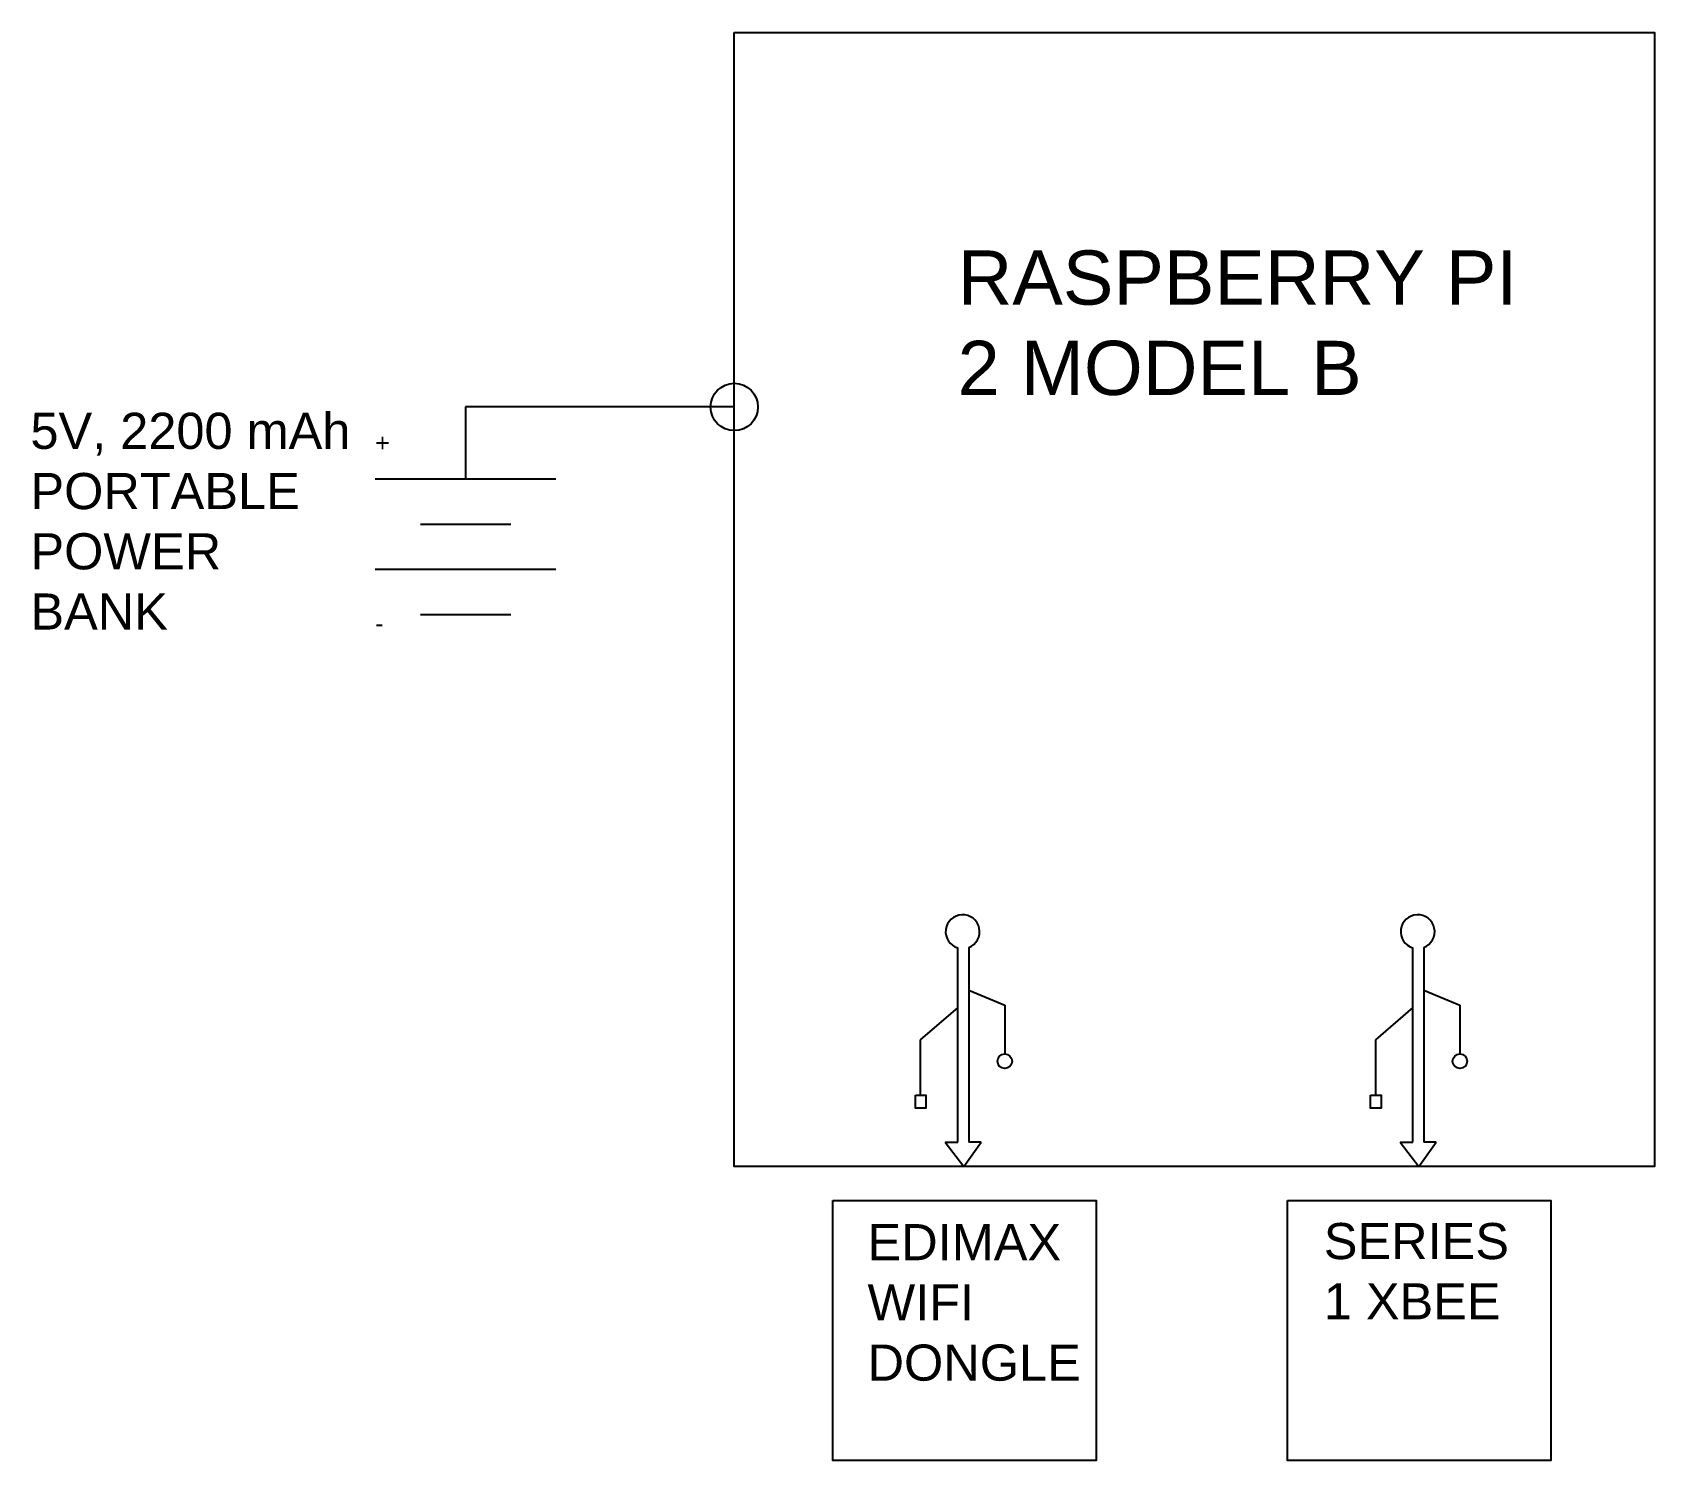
# Model space of a CAD drawing. Header units: inches. Extents: x 12.2 to 30.1, y 1.6 to 17.4.
import ezdxf

# ---------------------------------------------------------------- set-up
doc = ezdxf.new("R2010")
doc.units = ezdxf.units.IN
doc.header["$MEASUREMENT"] = 0
doc.styles.get("Standard").update_dxf_attribs({"font": 'arial.ttf'})

msp = doc.modelspace()

# ---------------------------------------------------------------- linework, layer by layer
for p, q in [((19.942, 13.28), (16.968, 13.28)), ((16.968, 13.28), (16.968, 12.484)), ((15.968, 12.484), (17.968, 12.484)), ((16.468, 11.984), (17.468, 11.984)), ((15.968, 11.484), (17.968, 11.484)), ((16.468, 10.984), (17.468, 10.984)), ((22.536, 6.823), (22.936, 6.656)), ((27.572, 6.823), (27.972, 6.656)), ((22.936, 6.656), (22.936, 6.118)), ((27.972, 6.656), (27.972, 6.118)), ((22.416, 6.631), (22.001, 6.272)), ((27.452, 6.631), (27.037, 6.272)), ((22.001, 6.272), (22.001, 5.661)), ((27.037, 6.272), (27.037, 5.661)), ((22.276, 5.141), (22.416, 5.141)), ((22.276, 5.141), (22.481, 4.872)), ((22.481, 4.872), (22.676, 5.141)), ((22.676, 5.141), (22.536, 5.141)), ((27.312, 5.141), (27.452, 5.141)), ((27.312, 5.141), (27.516, 4.872)), ((27.516, 4.872), (27.711, 5.141)), ((27.711, 5.141), (27.572, 5.141))]:
    msp.add_line(p, q)
for points in [[(19.942, 17.427), (30.126, 17.427), (30.126, 4.872), (19.942, 4.872)], [(21.946, 5.661), (22.063, 5.661), (22.063, 5.517), (21.946, 5.517)], [(26.982, 5.661), (27.099, 5.661), (27.099, 5.517), (26.982, 5.517)], [(21.031, 4.495), (23.947, 4.495), (23.947, 1.616), (21.031, 1.616)], [(26.063, 4.495), (28.979, 4.495), (28.979, 1.616), (26.063, 1.616)]]:
    msp.add_lwpolyline(points, close=True)
for points in [[(22.416, 5.141), (22.416, 7.291)], [(22.536, 7.295), (22.536, 5.141)], [(27.452, 5.141), (27.452, 7.291)], [(27.572, 7.295), (27.572, 5.141)]]:
    msp.add_lwpolyline(points)
for centre, radius in [((19.942, 13.28), 0.262), ((22.936, 6.037), 0.0807), ((27.972, 6.037), 0.0807)]:
    msp.add_circle(centre, radius)
for centre in [(22.469, 7.471), (27.505, 7.471)]:
    msp.add_arc(centre, 0.188, 290.9476, 253.6376)

# ---------------------------------------------------------------- texts
at = {"attachment_point": 1}
for s, width, heights, insert, char_height in [('RASPBERRY PI 2 MODEL B', 6.51198, [2.999], (22.414, 15.013), 0.6), ('5V, 2200 mAh\\PPORTABLE POWER\\PBANK', 4.91283, [3.45], (12.153, 13.216), 0.4), ('+', 0.5, [0], (15.968, 12.984), 0.2), ('-', 0.5, [0], (15.968, 10.984), 0.2), ('EDIMAX WIFI\\PDONGLE', 2.14425, [0], (21.417, 4.234), 0.4), ('SERIES 1 XBEE', 2.18963, [0], (26.466, 4.246), 0.4)]:
    msp.add_mtext_dynamic_manual_height_columns(s, width=width, gutter_width=1, heights=heights, dxfattribs=dict(at, insert=insert, char_height=char_height))

doc.saveas('drawing.dxf')
